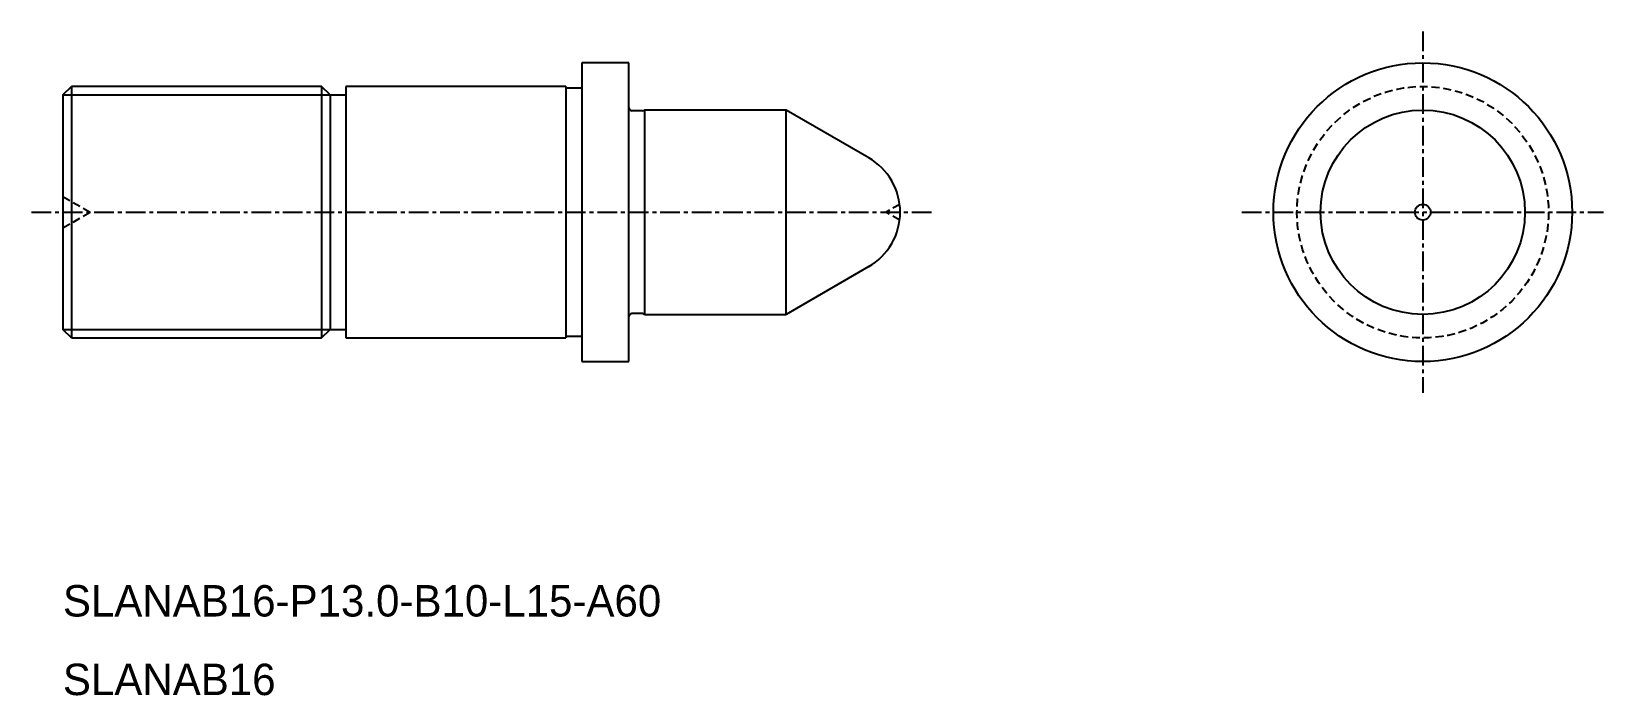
# Model space of a CAD drawing. Extents: x -1388.4 to -1288.4, y -281.3 to -239.
import ezdxf

# ---------------------------------------------------------------- set-up
doc = ezdxf.new("R2010")
doc.units = 0
doc.linetypes.add('CENTER', pattern=[2, 1.25, -0.25, 0.25, -0.25])
doc.linetypes.add('DASHED', pattern=[0.75, 0.5, -0.25])
doc.layers.get('0').update_dxf_attribs({"linetype": 'CONTINUOUS'})
doc.layers.add('CENTER', color=1, linetype='CENTER')

msp = doc.modelspace()

# ---------------------------------------------------------------- linework, layer by layer
at = {"color": 7, "linetype": 'CONTINUOUS'}
for p, q in [((-1350.394, -241.029), (-1353.394, -241.029)), ((-1353.394, -241.029), (-1353.394, -260.029)), ((-1350.394, -260.029), (-1350.394, -241.029)), ((-1386.394, -243.071), (-1385.853, -242.529)), ((-1385.853, -242.529), (-1385.853, -258.529)), ((-1369.936, -242.529), (-1385.853, -242.529)), ((-1369.936, -242.529), (-1369.936, -258.529)), ((-1369.394, -243.071), (-1369.936, -242.529)), ((-1354.394, -242.529), (-1368.394, -242.529)), ((-1368.394, -242.529), (-1368.394, -258.529)), ((-1354.394, -242.529), (-1354.394, -258.529)), ((-1353.394, -242.629), (-1354.394, -242.629)), ((-1386.394, -243.071), (-1386.394, -257.988)), ((-1369.394, -243.071), (-1368.394, -243.071)), ((-1369.394, -243.071), (-1369.394, -257.988)), ((-1349.527, -244.079), (-1350.194, -244.079)), ((-1340.394, -244.029), (-1349.394, -244.029)), ((-1349.394, -244.029), (-1349.394, -257.029)), ((-1340.394, -257.029), (-1340.394, -244.029)), ((-1335.136, -247.065), (-1340.394, -244.029)), ((-1335.136, -253.993), (-1340.394, -257.029)), ((-1349.527, -256.979), (-1350.194, -256.979)), ((-1385.853, -258.529), (-1386.394, -257.988)), ((-1369.936, -258.529), (-1369.394, -257.988)), ((-1369.394, -257.988), (-1368.394, -257.988)), ((-1349.394, -257.029), (-1340.394, -257.029)), ((-1385.853, -258.529), (-1369.936, -258.529)), ((-1368.394, -258.529), (-1354.394, -258.529)), ((-1353.394, -258.429), (-1354.394, -258.429)), ((-1353.394, -260.029), (-1350.394, -260.029))]:
    msp.add_line(p, q, dxfattribs=at)
at = {"color": 3, "linetype": 'CONTINUOUS'}
for p, q in [((-1386.394, -243.071), (-1369.394, -243.071)), ((-1386.394, -257.988), (-1369.394, -257.988))]:
    msp.add_line(p, q, dxfattribs=at)
at = {"color": 3, "linetype": 'DASHED'}
for p, q in [((-1386.394, -249.529), (-1384.662, -250.529)), ((-1386.394, -251.529), (-1384.662, -250.529)), ((-1333.167, -250.029), (-1334.033, -250.529)), ((-1333.167, -251.029), (-1334.033, -250.529))]:
    msp.add_line(p, q, dxfattribs=at)
at = {"color": 7, "linetype": 'CONTINUOUS'}
for radius in [9.5, 6.5, 0.5]:
    msp.add_circle((-1299.894, -250.529), radius, dxfattribs=at)
at = {"color": 3, "linetype": 'DASHED'}
msp.add_circle((-1299.894, -250.529), 8, dxfattribs=at)
at = {"color": 7, "linetype": 'CONTINUOUS'}
for centre, radius, start, end in [((-1350.194, -243.879), 0.2, 180, 270), ((-1349.527, -243.879), 0.2, 270, 311.40962), ((-1337.136, -250.529), 4, 300, 60), ((-1350.194, -257.179), 0.2, 90, 180), ((-1349.527, -257.179), 0.2, 48.59038, 90)]:
    msp.add_arc(centre, radius, start, end, dxfattribs=at)
at = {"layer": 'CENTER', "color": 1, "linetype": 'CENTER'}
for p, q in [((-1299.894, -239.029), (-1299.894, -262.029)), ((-1388.394, -250.529), (-1331.136, -250.529)), ((-1311.394, -250.529), (-1288.394, -250.529))]:
    msp.add_line(p, q, dxfattribs=at)

# ---------------------------------------------------------------- texts
at = {"color": 7, "linetype": 'CONTINUOUS'}
for s, p in [('SLANAB16-P13.0-B10-L15-A60', (-1386.394, -276.25)), ('SLANAB16', (-1386.394, -281.25))]:
    msp.add_text(s, height=2, dxfattribs=at).set_placement(p)

doc.saveas('drawing.dxf')
